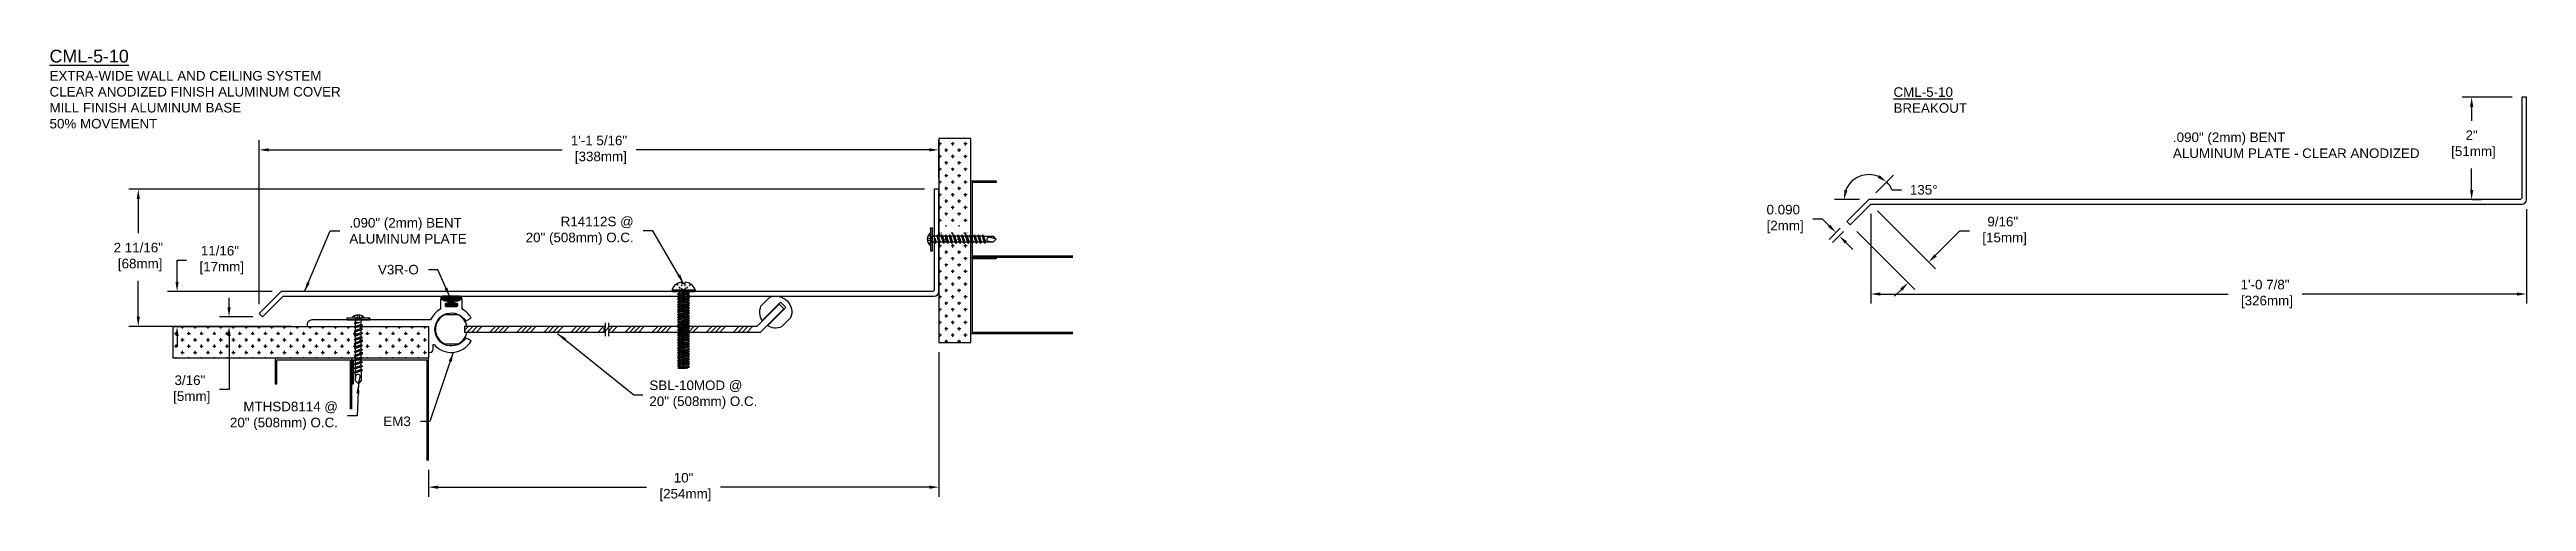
# Model space of a CAD drawing. Header units: inches. Extents: x 8 to 56.6, y 49.4 to 58.3.
import ezdxf

# ---------------------------------------------------------------- set-up
doc = ezdxf.new("R2010")
doc.units = ezdxf.units.IN
doc.header["$MEASUREMENT"] = 0
doc.linetypes.add('HIDDEN2', pattern=[0.1875, 0.125, -0.0625])
for name, color, linetype in [('Anchors', 4, 'Continuous'), ('Conditions', 1, 'Continuous'), ('Dimensions', 3, 'Continuous'), ('Fillers', 2, 'Continuous'), ('Metals', 7, 'Continuous'), ('TEXT', 2, 'Continuous')]:
    doc.layers.add(name, color=color, linetype=linetype)
doc.styles.add('ARIAL', font='arial.ttf')
doc.dimstyles.new('Arial', dxfattribs={"dimtxt": 0.1875, "dimasz": 0.1875, "dimexe": 0.1875, "dimexo": 0.1875, "dimgap": 0.1875, "dimtad": 0, "dimtih": 1, "dimtoh": 1, "dimdec": 4, "dimzin": 3, "dimdsep": 46, "dimlunit": 4, "dimtxsty": 'ARIAL', "dimcen": 0.1875, "dimadec": 0, "dimazin": 0, "dimtfac": 1, "dimtdec": 4, "dimtofl": 0, "dimtmove": 0, "dimatfit": 3, "dimfxl": 0, "dimfrac": 2, "dimtolj": 1, "dimtzin": 0, "dimarcsym": 0})

# ---------------------------------------------------------------- blocks, each defined once
blk = doc.blocks.new('V3RforCM')
h = blk.add_hatch(color=256)
h.paths.add_polyline_path([(0.141, -0.163), (0.205, -0.163, 0.8111), (0.189, -0.1), (-0.156, -0.1, 0.8111), (-0.172, -0.163), (-0.109, -0.163), (-0.109, -0.194), (-0.03, -0.194), (-0.03, -0.241), (-0.036, -0.267), (-0.091, -0.267), (-0.091, -0.302), (0.124, -0.302), (0.124, -0.267), (0.069, -0.267), (0.063, -0.241), (0.063, -0.194), (0.141, -0.194)])
edge = h.paths.add_edge_path(flags=16)
edge.add_spline(control_points=[(-0.139, -0.141), (-0.14, -0.141), (-0.185, -0.12), (-0.087, -0.129), (0.017, -0.14)], knot_values=[0.028497, 0.028497, 0.028497, 0.028497, 0.032831, 0.201023, 0.201023, 0.201023, 0.201023], degree=3, periodic=0)
edge.add_spline(control_points=[(0.017, -0.14), (0.12, -0.129), (0.218, -0.12), (0.173, -0.141), (0.172, -0.141)], knot_values=[0.028497, 0.028497, 0.028497, 0.028497, 0.196688, 0.201023, 0.201023, 0.201023, 0.201023], degree=3, periodic=0)
edge.add_line((0.172, -0.141), (-0.139, -0.141))
blk.add_lwpolyline([(0.141, -0.194), (0.141, -0.163), (0.205, -0.163, 0.8111), (0.189, -0.1), (-0.156, -0.1, 0.8111), (-0.172, -0.163), (-0.109, -0.163), (-0.109, -0.194), (-0.03, -0.194), (-0.03, -0.241), (-0.036, -0.267), (-0.091, -0.267), (-0.091, -0.302), (0.124, -0.302), (0.124, -0.267), (0.069, -0.267), (0.063, -0.241), (0.063, -0.194)], format="xyb", close=True)
blk.add_lwpolyline([(0.172, -0.141), (-0.139, -0.141)])
for points in [[(-0.139, -0.141), (-0.14, -0.141), (-0.185, -0.12), (-0.087, -0.129), (0.017, -0.14)], [(0.172, -0.141), (0.173, -0.141), (0.218, -0.12), (0.12, -0.129), (0.017, -0.14)]]:
    blk.add_open_spline(points, degree=3, knots=[0.028497, 0.028497, 0.028497, 0.028497, 0.0328313, 0.2010226, 0.2010226, 0.2010226, 0.2010226])
blk = doc.blocks.new('em3')
blk.add_lwpolyline([(-22.235, -3.441), (-22.235, -3.399, 0.414214), (-22.245, -3.389), (-22.28, -3.389, -0.414214), (-22.29, -3.379), (-22.29, -3.352, -0.414214), (-22.28, -3.342), (-22.207, -3.342, 0.414214), (-22.197, -3.332), (-22.197, -3.321, -0.414214), (-22.187, -3.311), (-22.151, -3.311, -0.414214), (-22.141, -3.321), (-22.141, -3.498, 0.273807), (-22.136, -3.507, -0.158832), (-21.945, -3.71, 0.29076), (-21.936, -3.716), (-19.621, -3.716, -0.414214), (-19.527, -3.81), (-19.527, -3.831, -0.414214), (-19.537, -3.841), (-21.892, -3.841, 0.414214), (-21.902, -3.851), (-21.902, -4.341, -0.414214), (-21.912, -4.351), (-21.933, -4.351, -0.414214), (-21.996, -4.289), (-21.996, -4.204, 0.692603), (-22.013, -4.198, -0.506912), (-22.737, -4.135, -0.420887), (-22.733, -4.121), (-22.642, -4.069, -0.405496), (-22.629, -4.072, 3.520953), (-22.629, -3.731, -0.405496), (-22.642, -3.734), (-22.733, -3.681, -0.420887), (-22.737, -3.668, -0.131423), (-22.569, -3.507, 0.273807), (-22.563, -3.498), (-22.563, -3.321, -0.414214), (-22.553, -3.311), (-22.517, -3.311, -0.414214), (-22.507, -3.321), (-22.507, -3.332, 0.414214), (-22.497, -3.342), (-22.425, -3.342, -0.414214), (-22.415, -3.352), (-22.415, -3.379, -0.414214), (-22.425, -3.389), (-22.46, -3.389, 0.414214), (-22.47, -3.399), (-22.47, -3.441, 0.414214), (-22.46, -3.451), (-22.245, -3.451, 0.414214)], format="xyb", close=True)
blk = doc.blocks.new('R14112S')
for p, q in [((-0.226, 0.031), (0.226, 0.031)), ((-0.226, 0.031), (-0.22, 0)), ((-0.22, 0), (0.22, 0)), ((-0.109, 0.116), (-0.133, 0.141)), ((-0.057, 0.062), (-0.086, 0.092)), ((-0.085, 0), (-0.085, -0.03)), ((-0.034, 0.038), (-0.042, 0.046)), ((-0.034, 0.161), (-0.034, 0.182)), ((-0.034, 0.161), (0.034, 0.161)), ((-0.034, 0.103), (-0.034, 0.131)), ((-0.034, 0.038), (-0.034, 0.065)), ((-0.034, 0.038), (-0.01, 0.038)), ((0.01, 0.038), (0.034, 0.038)), ((0.034, 0.161), (0.034, 0.182)), ((0.034, 0.106), (0.034, 0.142)), ((0.034, 0.038), (0.034, 0.073)), ((0.034, 0.038), (0.042, 0.046)), ((0.057, 0.062), (0.086, 0.092)), ((0.085, 0), (0.085, -0.005)), ((0.109, 0.116), (0.133, 0.141)), ((0.226, 0.031), (0.22, 0)), ((-0.119, -0.05), (0.119, -0.025)), ((-0.119, -0.05), (-0.085, -0.03)), ((-0.119, -0.05), (-0.085, -0.07)), ((-0.119, -0.1), (0.119, -0.075)), ((-0.119, -0.1), (-0.085, -0.08)), ((-0.119, -0.1), (-0.085, -0.12)), ((-0.119, -0.15), (0.119, -0.125)), ((-0.119, -0.15), (-0.085, -0.13)), ((-0.119, -0.15), (-0.085, -0.17)), ((-0.119, -0.2), (0.119, -0.175)), ((-0.119, -0.2), (-0.085, -0.18)), ((-0.119, -0.2), (-0.085, -0.22)), ((-0.119, -0.25), (0.119, -0.225)), ((-0.119, -0.25), (-0.085, -0.23)), ((-0.119, -0.25), (-0.085, -0.27)), ((-0.119, -0.3), (0.119, -0.275)), ((-0.119, -0.3), (-0.085, -0.28)), ((-0.119, -0.3), (-0.085, -0.32)), ((-0.119, -0.35), (0.119, -0.325)), ((-0.119, -0.35), (-0.085, -0.33)), ((-0.119, -0.35), (-0.085, -0.37)), ((-0.119, -0.4), (0.119, -0.375)), ((-0.119, -0.4), (-0.085, -0.38)), ((-0.119, -0.4), (-0.085, -0.42)), ((-0.119, -0.45), (0.119, -0.425)), ((-0.119, -0.45), (-0.085, -0.43)), ((-0.119, -0.45), (-0.085, -0.47)), ((-0.119, -0.5), (0.119, -0.475)), ((-0.119, -0.5), (-0.085, -0.48)), ((-0.085, -0.03), (0.085, -0.005)), ((-0.085, -0.07), (0.085, -0.045)), ((-0.085, -0.08), (0.085, -0.055)), ((-0.085, -0.07), (-0.085, -0.08)), ((-0.085, -0.12), (0.085, -0.095)), ((-0.085, -0.13), (0.085, -0.105)), ((-0.085, -0.12), (-0.085, -0.13)), ((-0.085, -0.17), (0.085, -0.145)), ((-0.085, -0.18), (0.085, -0.155)), ((-0.085, -0.17), (-0.085, -0.18)), ((-0.085, -0.22), (0.085, -0.195)), ((-0.085, -0.23), (0.085, -0.205)), ((-0.085, -0.22), (-0.085, -0.23)), ((-0.085, -0.27), (0.085, -0.245)), ((-0.085, -0.28), (0.085, -0.255)), ((-0.085, -0.27), (-0.085, -0.28)), ((-0.085, -0.32), (0.085, -0.295)), ((-0.085, -0.33), (0.085, -0.305)), ((-0.085, -0.32), (-0.085, -0.33)), ((-0.085, -0.37), (0.085, -0.345)), ((-0.085, -0.38), (0.085, -0.355)), ((-0.085, -0.37), (-0.085, -0.38)), ((-0.085, -0.42), (0.085, -0.395)), ((-0.085, -0.43), (0.085, -0.405)), ((-0.085, -0.42), (-0.085, -0.43)), ((-0.085, -0.47), (0.085, -0.445)), ((-0.085, -0.48), (0.085, -0.455)), ((-0.085, -0.47), (-0.085, -0.48)), ((0.119, -0.025), (0.085, -0.005)), ((0.119, -0.025), (0.085, -0.045)), ((0.085, -0.045), (0.085, -0.055)), ((0.119, -0.075), (0.085, -0.055)), ((0.119, -0.075), (0.085, -0.095)), ((0.085, -0.095), (0.085, -0.105)), ((0.119, -0.125), (0.085, -0.105)), ((0.119, -0.125), (0.085, -0.145)), ((0.085, -0.145), (0.085, -0.155)), ((0.119, -0.175), (0.085, -0.155)), ((0.119, -0.175), (0.085, -0.195)), ((0.085, -0.195), (0.085, -0.205)), ((0.119, -0.225), (0.085, -0.205)), ((0.119, -0.225), (0.085, -0.245)), ((0.085, -0.245), (0.085, -0.255)), ((0.119, -0.275), (0.085, -0.255)), ((0.119, -0.275), (0.085, -0.295)), ((0.085, -0.295), (0.085, -0.305)), ((0.119, -0.325), (0.085, -0.305)), ((0.119, -0.325), (0.085, -0.345)), ((0.085, -0.345), (0.085, -0.355)), ((0.119, -0.375), (0.085, -0.355)), ((0.119, -0.375), (0.085, -0.395)), ((0.085, -0.395), (0.085, -0.405)), ((0.119, -0.425), (0.085, -0.405)), ((0.119, -0.425), (0.085, -0.445)), ((0.085, -0.445), (0.085, -0.455)), ((0.119, -0.475), (0.085, -0.455)), ((0.119, -0.475), (0.085, -0.495)), ((-0.119, -0.5), (-0.085, -0.52)), ((-0.119, -0.55), (0.119, -0.525)), ((-0.119, -0.55), (-0.085, -0.53)), ((-0.119, -0.55), (-0.085, -0.57)), ((-0.119, -0.6), (0.119, -0.575)), ((-0.119, -0.6), (-0.085, -0.58)), ((-0.119, -0.6), (-0.085, -0.62)), ((-0.119, -0.65), (0.119, -0.625)), ((-0.119, -0.65), (-0.085, -0.63)), ((-0.119, -0.65), (-0.085, -0.67)), ((-0.119, -0.7), (0.119, -0.675)), ((-0.119, -0.7), (-0.085, -0.68)), ((-0.119, -0.7), (-0.085, -0.72)), ((-0.119, -0.75), (0.119, -0.725)), ((-0.119, -0.75), (-0.085, -0.73)), ((-0.119, -0.75), (-0.085, -0.77)), ((-0.119, -0.8), (0.119, -0.775)), ((-0.119, -0.8), (-0.085, -0.78)), ((-0.119, -0.8), (-0.085, -0.82)), ((-0.119, -0.85), (0.119, -0.825)), ((-0.119, -0.85), (-0.085, -0.83)), ((-0.119, -0.85), (-0.085, -0.87)), ((-0.119, -0.9), (0.119, -0.875)), ((-0.119, -0.9), (-0.085, -0.88)), ((-0.119, -0.9), (-0.085, -0.92)), ((-0.119, -0.95), (0.119, -0.925)), ((-0.119, -0.95), (-0.085, -0.93)), ((-0.119, -0.95), (-0.085, -0.97)), ((-0.085, -0.52), (0.085, -0.495)), ((-0.085, -0.53), (0.085, -0.505)), ((-0.085, -0.52), (-0.085, -0.53)), ((-0.085, -0.57), (0.085, -0.545)), ((-0.085, -0.58), (0.085, -0.555)), ((-0.085, -0.57), (-0.085, -0.58)), ((-0.085, -0.62), (0.085, -0.595)), ((-0.085, -0.63), (0.085, -0.605)), ((-0.085, -0.62), (-0.085, -0.63)), ((-0.085, -0.67), (0.085, -0.645)), ((-0.085, -0.68), (0.085, -0.655)), ((-0.085, -0.67), (-0.085, -0.68)), ((-0.085, -0.72), (0.085, -0.695)), ((-0.085, -0.73), (0.085, -0.705)), ((-0.085, -0.72), (-0.085, -0.73)), ((-0.085, -0.77), (0.085, -0.745)), ((-0.085, -0.78), (0.085, -0.755)), ((-0.085, -0.77), (-0.085, -0.78)), ((-0.085, -0.82), (0.085, -0.795)), ((-0.085, -0.83), (0.085, -0.805)), ((-0.085, -0.82), (-0.085, -0.83)), ((-0.085, -0.87), (0.085, -0.845)), ((-0.085, -0.88), (0.085, -0.855)), ((-0.085, -0.87), (-0.085, -0.88)), ((-0.085, -0.92), (0.085, -0.895)), ((-0.085, -0.93), (0.085, -0.905)), ((-0.085, -0.92), (-0.085, -0.93)), ((-0.085, -0.97), (0.085, -0.945)), ((-0.085, -0.98), (0.085, -0.955)), ((-0.085, -0.97), (-0.085, -0.98)), ((0.085, -0.495), (0.085, -0.505)), ((0.119, -0.525), (0.085, -0.505)), ((0.119, -0.525), (0.085, -0.545)), ((0.085, -0.545), (0.085, -0.555)), ((0.119, -0.575), (0.085, -0.555)), ((0.119, -0.575), (0.085, -0.595)), ((0.085, -0.595), (0.085, -0.605)), ((0.119, -0.625), (0.085, -0.605)), ((0.119, -0.625), (0.085, -0.645)), ((0.085, -0.645), (0.085, -0.655)), ((0.119, -0.675), (0.085, -0.655)), ((0.119, -0.675), (0.085, -0.695)), ((0.085, -0.695), (0.085, -0.705)), ((0.119, -0.725), (0.085, -0.705)), ((0.119, -0.725), (0.085, -0.745)), ((0.085, -0.745), (0.085, -0.755)), ((0.119, -0.775), (0.085, -0.755)), ((0.119, -0.775), (0.085, -0.795)), ((0.085, -0.795), (0.085, -0.805)), ((0.119, -0.825), (0.085, -0.805)), ((0.119, -0.825), (0.085, -0.845)), ((0.085, -0.845), (0.085, -0.855)), ((0.119, -0.875), (0.085, -0.855)), ((0.119, -0.875), (0.085, -0.895)), ((0.085, -0.895), (0.085, -0.905)), ((0.119, -0.925), (0.085, -0.905)), ((0.119, -0.925), (0.085, -0.945)), ((0.085, -0.945), (0.085, -0.955)), ((0.119, -0.975), (0.085, -0.955)), ((-0.119, -1), (0.119, -0.975)), ((-0.119, -1), (-0.085, -0.98)), ((-0.119, -1), (-0.085, -1.02)), ((-0.119, -1.05), (0.119, -1.025)), ((-0.119, -1.05), (-0.085, -1.03)), ((-0.119, -1.05), (-0.085, -1.07)), ((-0.119, -1.1), (0.119, -1.075)), ((-0.119, -1.1), (-0.085, -1.08)), ((-0.119, -1.1), (-0.085, -1.12)), ((-0.119, -1.15), (0.119, -1.125)), ((-0.119, -1.15), (-0.085, -1.13)), ((-0.119, -1.15), (-0.085, -1.17)), ((-0.119, -1.2), (0.119, -1.175)), ((-0.119, -1.2), (-0.085, -1.18)), ((-0.119, -1.2), (-0.085, -1.22)), ((-0.119, -1.25), (0.119, -1.225)), ((-0.119, -1.25), (-0.085, -1.23)), ((-0.119, -1.25), (-0.085, -1.27)), ((-0.119, -1.3), (0.119, -1.275)), ((-0.119, -1.3), (-0.085, -1.28)), ((-0.119, -1.3), (-0.085, -1.32)), ((-0.119, -1.35), (0.119, -1.325)), ((-0.119, -1.35), (-0.085, -1.33)), ((-0.119, -1.35), (-0.085, -1.37)), ((-0.119, -1.4), (0.119, -1.375)), ((-0.119, -1.4), (-0.085, -1.38)), ((-0.119, -1.4), (-0.085, -1.42)), ((-0.119, -1.45), (0.119, -1.425)), ((-0.119, -1.45), (-0.085, -1.43)), ((-0.119, -1.45), (-0.085, -1.47)), ((-0.085, -1.02), (0.085, -0.995)), ((-0.085, -1.03), (0.085, -1.005)), ((-0.085, -1.02), (-0.085, -1.03)), ((-0.085, -1.07), (0.085, -1.045)), ((-0.085, -1.08), (0.085, -1.055)), ((-0.085, -1.07), (-0.085, -1.08)), ((-0.085, -1.12), (0.085, -1.095)), ((-0.085, -1.13), (0.085, -1.105)), ((-0.085, -1.12), (-0.085, -1.13)), ((-0.085, -1.17), (0.085, -1.145)), ((-0.085, -1.18), (0.085, -1.155)), ((-0.085, -1.17), (-0.085, -1.18)), ((-0.085, -1.22), (0.085, -1.195)), ((-0.085, -1.23), (0.085, -1.205)), ((-0.085, -1.22), (-0.085, -1.23)), ((-0.085, -1.27), (0.085, -1.245)), ((-0.085, -1.28), (0.085, -1.255)), ((-0.085, -1.27), (-0.085, -1.28)), ((-0.085, -1.32), (0.085, -1.295)), ((-0.085, -1.33), (0.085, -1.305)), ((-0.085, -1.32), (-0.085, -1.33)), ((-0.085, -1.37), (0.085, -1.345)), ((-0.085, -1.38), (0.085, -1.355)), ((-0.085, -1.37), (-0.085, -1.38)), ((-0.085, -1.42), (0.085, -1.395)), ((-0.085, -1.43), (0.085, -1.405)), ((-0.085, -1.42), (-0.085, -1.43)), ((-0.085, -1.47), (0.085, -1.445)), ((-0.085, -1.48), (0.085, -1.455)), ((0.119, -0.975), (0.085, -0.995)), ((0.085, -0.995), (0.085, -1.005)), ((0.119, -1.025), (0.085, -1.005)), ((0.119, -1.025), (0.085, -1.045)), ((0.085, -1.045), (0.085, -1.055)), ((0.119, -1.075), (0.085, -1.055)), ((0.119, -1.075), (0.085, -1.095)), ((0.085, -1.095), (0.085, -1.105)), ((0.119, -1.125), (0.085, -1.105)), ((0.119, -1.125), (0.085, -1.145)), ((0.085, -1.145), (0.085, -1.155)), ((0.119, -1.175), (0.085, -1.155)), ((0.119, -1.175), (0.085, -1.195)), ((0.085, -1.195), (0.085, -1.205)), ((0.119, -1.225), (0.085, -1.205)), ((0.119, -1.225), (0.085, -1.245)), ((0.085, -1.245), (0.085, -1.255)), ((0.119, -1.275), (0.085, -1.255)), ((0.119, -1.275), (0.085, -1.295)), ((0.085, -1.295), (0.085, -1.305)), ((0.119, -1.325), (0.085, -1.305)), ((0.119, -1.325), (0.085, -1.345)), ((0.085, -1.345), (0.085, -1.355)), ((0.119, -1.375), (0.085, -1.355)), ((0.119, -1.375), (0.085, -1.395)), ((0.085, -1.395), (0.085, -1.405)), ((0.119, -1.425), (0.085, -1.405)), ((0.119, -1.425), (0.085, -1.445)), ((0.085, -1.445), (0.085, -1.455)), ((0.119, -1.475), (0.085, -1.455)), ((-0.11, -1.5), (0.119, -1.475)), ((-0.11, -1.5), (-0.085, -1.48)), ((-0.11, -1.5), (0.048, -1.5)), ((-0.085, -1.47), (-0.085, -1.48)), ((0.048, -1.5), (0.085, -1.495)), ((0.119, -1.475), (0.085, -1.495))]:
    blk.add_line(p, q)
for centre, radius, start, end in [((-0.08, 0), 0.149, 152.7282, 167.9922), ((-0.041, -0.02), 0.192, 128.7816, 152.7282), ((-0.016, -0.051), 0.232, 108.4084, 128.7816), ((0, -0.1), 0.284, 96.8718, 108.4084), ((0, -0.1), 0.284, 71.5916, 83.1282), ((0.016, -0.051), 0.232, 51.2184, 71.5916), ((0.041, -0.02), 0.192, 27.2718, 51.2184), ((0.08, 0), 0.149, 12.0078, 27.2718)]:
    blk.add_arc(centre, radius, start, end)
blk = doc.blocks.new('SBL-10MOD')
h = blk.add_hatch()
h.set_pattern_fill('ANSI34', color=256, scale=0.5, style=0)
h.paths.add_polyline_path([(6.141, 7.679), (6.141, 7.559), (8.89, 7.559), (8.89, 7.589), (8.919, 7.608), (8.861, 7.63), (8.89, 7.649), (8.89, 7.679)])
h.paths.add_polyline_path([(11.929, 7.559), (12.392, 8.022), (12.304, 8.111), (11.872, 7.679), (8.96, 7.679), (8.96, 7.649), (8.931, 7.63), (8.989, 7.608), (8.96, 7.589), (8.96, 7.559)])
for p, q in [((11.872, 7.679), (12.304, 8.111)), ((11.929, 7.559), (12.392, 8.022)), ((12.392, 8.022), (12.304, 8.111)), ((8.89, 7.649), (8.861, 7.63)), ((8.919, 7.608), (8.861, 7.63)), ((8.89, 7.749), (8.89, 7.649)), ((8.89, 7.589), (8.919, 7.608)), ((8.89, 7.589), (8.89, 7.489)), ((8.96, 7.649), (8.931, 7.63)), ((8.989, 7.608), (8.931, 7.63)), ((8.96, 7.749), (8.96, 7.649)), ((8.96, 7.679), (11.872, 7.679)), ((8.96, 7.589), (8.989, 7.608)), ((8.96, 7.589), (8.96, 7.489)), ((11.929, 7.559), (8.96, 7.559))]:
    blk.add_line(p, q)
for points in [[(12.327, 8.154), (11.968, 7.795, -0.233897), (11.944, 8.071), (12.121, 8.248, -0.654654), (12.526, 7.843), (12.349, 7.666, -0.233897), (12.073, 7.69), (12.432, 8.049)], [(6.182, 7.694, 0.233897), (6.004, 7.906), (5.754, 7.906, 0.654654), (5.754, 7.333), (6.004, 7.333, 0.233897), (6.182, 7.545), (6.141, 7.559), (6.141, 7.679)]]:
    blk.add_lwpolyline(points, format="xyb", close=True)
for points in [[(6.141, 7.679), (8.89, 7.679)], [(8.89, 7.559), (6.141, 7.559)]]:
    blk.add_lwpolyline(points)
blk = doc.blocks.new('*D10')
at = {"layer": 'Defpoints', "color": 0}
for p in [(25.449, 52.51), (15.449, 50.204), (25.449, 49.679)]:
    blk.add_point(p, dxfattribs=at)
at = {"layer": 'Dimensions', "color": 0, "lineweight": -2}
for p, q in [((25.449, 52.323), (25.449, 49.491)), ((15.449, 50.017), (15.449, 49.491)), ((15.636, 49.679), (19.724, 49.679)), ((25.261, 49.679), (21.174, 49.679))]:
    blk.add_line(p, q, dxfattribs=at)
at = {"layer": 'Dimensions', "color": 0}
for points in [[(15.636, 49.71), (15.636, 49.647), (15.449, 49.679)], [(25.261, 49.71), (25.261, 49.647), (25.449, 49.679)]]:
    blk.add_solid(points, dxfattribs=at)
at = {"layer": 'Dimensions', "color": 0, "insert": (20.449, 49.679), "char_height": 0.1875, "attachment_point": 5, "style": 'ARIAL'}
blk.add_mtext('\\A1;10"\\P [254mm]', dxfattribs=at)
blk = doc.blocks.new('*D11')
at = {"layer": 'Defpoints', "color": 0}
for p in [(25.449, 56.287), (25.449, 55.546), (12.136, 53.079)]:
    blk.add_point(p, dxfattribs=at)
at = {"layer": 'Dimensions', "color": 0, "lineweight": -2}
for p, q in [((12.136, 53.267), (12.136, 56.475)), ((25.449, 55.733), (25.449, 56.475)), ((12.323, 56.287), (18.068, 56.287)), ((25.261, 56.287), (19.517, 56.287))]:
    blk.add_line(p, q, dxfattribs=at)
at = {"layer": 'Dimensions', "color": 0}
for points in [[(12.323, 56.319), (12.323, 56.256), (12.136, 56.287)], [(25.261, 56.319), (25.261, 56.256), (25.449, 56.287)]]:
    blk.add_solid(points, dxfattribs=at)
at = {"layer": 'Dimensions', "color": 0, "insert": (18.792, 56.287), "char_height": 0.1875, "attachment_point": 5, "style": 'ARIAL'}
blk.add_mtext('\\A1;1\'-1 5/16"\\P [338mm]', dxfattribs=at)
blk = doc.blocks.new('*D12')
at = {"layer": 'Defpoints', "color": 0}
for p in [(12.2, 53.016), (11.543, 52.829), (12.949, 52.829)]:
    blk.add_point(p, dxfattribs=at)
at = {"layer": 'Dimensions', "color": 0, "lineweight": -2}
for p, q in [((11.543, 53.203), (11.543, 53.391)), ((12.012, 53.016), (11.356, 53.016)), ((12.761, 52.829), (11.356, 52.829)), ((11.543, 52.642), (11.543, 51.59)), ((11.543, 51.59), (11.356, 51.59))]:
    blk.add_line(p, q, dxfattribs=at)
at = {"layer": 'Dimensions', "color": 0}
for points in [[(11.512, 53.203), (11.575, 53.203), (11.543, 53.016)], [(11.512, 52.642), (11.575, 52.642), (11.543, 52.829)]]:
    blk.add_solid(points, dxfattribs=at)
at = {"layer": 'Dimensions', "color": 0, "insert": (10.777, 51.59), "char_height": 0.1875, "attachment_point": 5, "style": 'ARIAL'}
blk.add_mtext('\\A1;3/16"\\P [5mm]', dxfattribs=at)
blk = doc.blocks.new('*D13')
at = {"layer": 'Defpoints', "color": 0}
for p in [(10.526, 53.511), (12.578, 53.511), (12.949, 52.829)]:
    blk.add_point(p, dxfattribs=at)
at = {"layer": 'Dimensions', "color": 0, "lineweight": -2}
for p, q in [((10.526, 53.698), (10.526, 54.127)), ((10.526, 54.127), (10.713, 54.127)), ((12.39, 53.511), (10.338, 53.511)), ((12.761, 52.829), (10.338, 52.829)), ((10.526, 52.642), (10.526, 52.454))]:
    blk.add_line(p, q, dxfattribs=at)
at = {"layer": 'Dimensions', "color": 0}
for points in [[(10.495, 53.698), (10.557, 53.698), (10.526, 53.511)], [(10.495, 52.642), (10.557, 52.642), (10.526, 52.829)]]:
    blk.add_solid(points, dxfattribs=at)
at = {"layer": 'Dimensions', "color": 0, "insert": (11.365, 54.127), "char_height": 0.1875, "attachment_point": 5, "style": 'ARIAL'}
blk.add_mtext('\\A1;11/16"\\P [17mm]', dxfattribs=at)
blk = doc.blocks.new('*D14')
at = {"layer": 'Defpoints', "color": 0}
for p in [(25.359, 55.515), (9.766, 52.829), (12.949, 52.829)]:
    blk.add_point(p, dxfattribs=at)
at = {"layer": 'Dimensions', "color": 0, "lineweight": -2}
for p, q in [((25.171, 55.515), (9.579, 55.515)), ((9.766, 55.327), (9.766, 54.653)), ((9.766, 53.017), (9.766, 53.722)), ((12.761, 52.829), (9.579, 52.829))]:
    blk.add_line(p, q, dxfattribs=at)
at = {"layer": 'Dimensions', "color": 0}
for points in [[(9.735, 55.327), (9.797, 55.327), (9.766, 55.515)], [(9.735, 53.017), (9.797, 53.017), (9.766, 52.829)]]:
    blk.add_solid(points, dxfattribs=at)
at = {"layer": 'Dimensions', "color": 0, "insert": (9.766, 54.188), "char_height": 0.1875, "attachment_point": 5, "style": 'ARIAL'}
blk.add_mtext('\\A1;2 11/16"\\P [68mm]', dxfattribs=at)
blk = doc.blocks.new('MTHSD8114')
for p, q in [((0.224, 0.038), (-0.224, 0.038)), ((-0.224, 0.038), (-0.224, 0)), ((-0.224, 0), (0.224, 0)), ((-0.056, 0), (0.056, 0)), ((0.06, -0.087), (0.06, 0)), ((0.224, 0.038), (0.224, 0)), ((-0.081, -0.061), (-0.024, -0.047)), ((-0.081, -0.061), (-0.056, -0.047)), ((-0.081, -0.061), (-0.056, -0.074)), ((-0.081, -0.141), (0.085, -0.101)), ((-0.081, -0.141), (-0.056, -0.127)), ((-0.081, -0.141), (-0.056, -0.155)), ((-0.081, -0.221), (0.085, -0.181)), ((-0.081, -0.221), (-0.056, -0.208)), ((-0.081, -0.221), (-0.056, -0.235)), ((-0.081, -0.302), (0.085, -0.262)), ((-0.081, -0.302), (-0.056, -0.288)), ((-0.081, -0.302), (-0.056, -0.316)), ((-0.081, -0.382), (0.085, -0.342)), ((-0.081, -0.382), (-0.056, -0.368)), ((-0.081, -0.382), (-0.056, -0.396)), ((-0.081, -0.463), (0.085, -0.422)), ((-0.081, -0.463), (-0.056, -0.449)), ((-0.081, -0.463), (-0.056, -0.477)), ((-0.056, -0.047), (-0.056, 0)), ((-0.056, 0), (-0.056, -0.047)), ((0.024, -0.047), (-0.056, -0.074)), ((-0.056, -0.047), (0.024, -0.047)), ((-0.056, -0.127), (-0.056, -0.074)), ((0.06, -0.087), (-0.056, -0.127)), ((0.06, -0.115), (-0.056, -0.155)), ((-0.056, -0.208), (-0.056, -0.155)), ((0.06, -0.167), (-0.056, -0.208)), ((0.06, -0.195), (-0.056, -0.235)), ((-0.056, -0.288), (-0.056, -0.235)), ((0.06, -0.248), (-0.056, -0.288)), ((0.06, -0.276), (-0.056, -0.316)), ((-0.056, -0.368), (-0.056, -0.316)), ((0.06, -0.328), (-0.056, -0.368)), ((0.06, -0.356), (-0.056, -0.396)), ((-0.056, -0.449), (-0.056, -0.396)), ((0.06, -0.409), (-0.056, -0.449)), ((0.06, -0.436), (-0.056, -0.477)), ((-0.056, -0.529), (-0.056, -0.477)), ((0.085, -0.101), (0.06, -0.087)), ((0.085, -0.101), (0.06, -0.115)), ((0.06, -0.167), (0.06, -0.115)), ((0.085, -0.181), (0.06, -0.167)), ((0.085, -0.181), (0.06, -0.195)), ((0.06, -0.248), (0.06, -0.195)), ((0.085, -0.262), (0.06, -0.248)), ((0.085, -0.262), (0.06, -0.276)), ((0.06, -0.328), (0.06, -0.276)), ((0.085, -0.342), (0.06, -0.328)), ((0.085, -0.342), (0.06, -0.356)), ((0.06, -0.409), (0.06, -0.356)), ((0.085, -0.422), (0.06, -0.409)), ((0.085, -0.422), (0.06, -0.436)), ((0.06, -0.489), (0.06, -0.436)), ((-0.081, -0.543), (0.085, -0.503)), ((-0.081, -0.543), (-0.056, -0.529)), ((-0.081, -0.543), (-0.056, -0.557)), ((-0.081, -0.624), (0.085, -0.583)), ((-0.081, -0.624), (-0.056, -0.61)), ((-0.081, -0.624), (-0.056, -0.637)), ((-0.081, -0.704), (0.085, -0.664)), ((-0.081, -0.704), (-0.056, -0.69)), ((-0.081, -0.704), (-0.056, -0.718)), ((-0.081, -0.784), (0.085, -0.744)), ((-0.081, -0.784), (-0.056, -0.771)), ((-0.081, -0.784), (-0.056, -0.798)), ((-0.081, -0.865), (0.085, -0.825)), ((-0.081, -0.865), (-0.056, -0.851)), ((-0.081, -0.865), (-0.056, -0.879)), ((-0.081, -0.945), (0.085, -0.905)), ((-0.081, -0.945), (-0.056, -0.931)), ((-0.081, -0.945), (-0.056, -0.959)), ((0.06, -0.489), (-0.056, -0.529)), ((0.06, -0.517), (-0.056, -0.557)), ((-0.056, -0.61), (-0.056, -0.557)), ((0.06, -0.569), (-0.056, -0.61)), ((0.06, -0.597), (-0.056, -0.637)), ((-0.056, -0.69), (-0.056, -0.637)), ((0.06, -0.65), (-0.056, -0.69)), ((0.06, -0.678), (-0.056, -0.718)), ((-0.056, -0.771), (-0.056, -0.718)), ((0.06, -0.73), (-0.056, -0.771)), ((0.06, -0.758), (-0.056, -0.798)), ((-0.056, -0.851), (-0.056, -0.798)), ((0.06, -0.811), (-0.056, -0.851)), ((0.06, -0.839), (-0.056, -0.879)), ((-0.056, -0.931), (-0.056, -0.879)), ((0.06, -0.891), (-0.056, -0.931)), ((0.06, -0.919), (-0.056, -0.959)), ((-0.056, -1.012), (-0.056, -0.959)), ((0.085, -0.503), (0.06, -0.489)), ((0.085, -0.503), (0.06, -0.517)), ((0.06, -0.569), (0.06, -0.517)), ((0.085, -0.583), (0.06, -0.569)), ((0.085, -0.583), (0.06, -0.597)), ((0.06, -0.65), (0.06, -0.597)), ((0.085, -0.664), (0.06, -0.65)), ((0.085, -0.664), (0.06, -0.678)), ((0.06, -0.73), (0.06, -0.678)), ((0.085, -0.744), (0.06, -0.73)), ((0.085, -0.744), (0.06, -0.758)), ((0.06, -0.811), (0.06, -0.758)), ((0.085, -0.825), (0.06, -0.811)), ((0.085, -0.825), (0.06, -0.839)), ((0.06, -0.891), (0.06, -0.839)), ((0.085, -0.905), (0.06, -0.891)), ((0.085, -0.905), (0.06, -0.919)), ((0.06, -0.972), (0.06, -0.919)), ((-0.081, -1.026), (0.085, -0.985)), ((-0.081, -1.026), (-0.056, -1.012)), ((-0.081, -1.026), (-0.056, -1.04)), ((0.06, -0.972), (-0.056, -1.012)), ((0.06, -0.999), (-0.056, -1.04)), ((-0.056, -1.192), (-0.056, -1.04)), ((-0.056, -1.192), (-0.046, -1.097)), ((0.002, -1.25), (-0.056, -1.192)), ((0.002, -1.25), (0.039, -1.111)), ((0.002, -1.25), (0.06, -1.192)), ((0.085, -0.985), (0.06, -0.972)), ((0.085, -0.985), (0.06, -0.999)), ((0.06, -0.999), (0.06, -1.192))]:
    blk.add_line(p, q)
at = {"linetype": 'HIDDEN2'}
for p, q in [((-0.081, 0.079), (-0.038, 0.006)), ((0.038, 0.006), (-0.038, 0.006)), ((-0.019, 0.099), (-0.016, 0.006)), ((0.019, 0.099), (0.016, 0.006)), ((0.081, 0.079), (0.038, 0.006))]:
    blk.add_line(p, q, dxfattribs=at)
for centre, radius, start, end in [((0, -0.066), 0.166, 38.5375, 141.4625), ((-0.005, -1.11), 0.0433, 358.315, 162.8045), ((0.089, -1.279), 0.0922, 108.6241, 161.3759)]:
    blk.add_arc(centre, radius, start, end)
blk.add_point((0.204, 0.038))
blk = doc.blocks.new('*D16')
at = {"layer": 'Defpoints', "color": 0}
for p in [(43.71, 55.224), (43.305, 54.818), (44.44, 53.684)]:
    blk.add_point(p, dxfattribs=at)
at = {"layer": 'Dimensions', "color": 0, "lineweight": -2}
for p, q in [((43.843, 55.091), (44.978, 53.956)), ((43.437, 54.686), (44.572, 53.551)), ((44.978, 54.221), (45.455, 54.698)), ((45.455, 54.698), (45.642, 54.698)), ((44.307, 53.551), (44.175, 53.418))]:
    blk.add_line(p, q, dxfattribs=at)
at = {"layer": 'Dimensions', "color": 0}
for points in [[(44.956, 54.244), (45, 54.199), (44.845, 54.089)], [(44.285, 53.573), (44.329, 53.529), (44.44, 53.684)]]:
    blk.add_solid(points, dxfattribs=at)
at = {"layer": 'Dimensions', "color": 0, "insert": (46.294, 54.698), "char_height": 0.1875, "attachment_point": 5, "style": 'ARIAL'}
blk.add_mtext('\\A1;9/16"\\P [15mm]', dxfattribs=at)
blk = doc.blocks.new('*D17')
at = {"layer": 'Defpoints', "color": 0}
for p in [(43.71, 55.224), (56.554, 55.314), (56.554, 53.463)]:
    blk.add_point(p, dxfattribs=at)
at = {"layer": 'Dimensions', "color": 0, "lineweight": -2}
for p, q in [((43.71, 55.036), (43.71, 53.275)), ((56.554, 55.126), (56.554, 53.275)), ((43.898, 53.463), (50.709, 53.463)), ((56.367, 53.463), (52.158, 53.463))]:
    blk.add_line(p, q, dxfattribs=at)
at = {"layer": 'Dimensions', "color": 0}
for points in [[(43.898, 53.494), (43.898, 53.431), (43.71, 53.463)], [(56.367, 53.494), (56.367, 53.431), (56.554, 53.463)]]:
    blk.add_solid(points, dxfattribs=at)
at = {"layer": 'Dimensions', "color": 0, "insert": (51.433, 53.463), "char_height": 0.1875, "attachment_point": 5, "style": 'ARIAL'}
blk.add_mtext('\\A1;1\'-0 7/8"\\P [326mm]', dxfattribs=at)
blk = doc.blocks.new('*D18')
at = {"layer": 'Defpoints', "color": 0}
for p in [(56.464, 57.318), (55.31, 55.314), (55.48, 55.314)]:
    blk.add_point(p, dxfattribs=at)
at = {"layer": 'Dimensions', "color": 0, "lineweight": -2}
for p, q in [((56.277, 57.318), (55.293, 57.318)), ((55.48, 57.13), (55.48, 56.854)), ((55.48, 55.501), (55.48, 55.925)), ((55.497, 55.314), (55.668, 55.314))]:
    blk.add_line(p, q, dxfattribs=at)
at = {"layer": 'Dimensions', "color": 0}
for points in [[(55.449, 57.13), (55.512, 57.13), (55.48, 57.318)], [(55.449, 55.501), (55.512, 55.501), (55.48, 55.314)]]:
    blk.add_solid(points, dxfattribs=at)
at = {"layer": 'Dimensions', "color": 0, "insert": (55.48, 56.39), "char_height": 0.1875, "attachment_point": 5, "style": 'ARIAL'}
blk.add_mtext('\\A1;2"\\P [51mm]', dxfattribs=at)
blk = doc.blocks.new('*D19')
at = {"layer": 'Defpoints', "color": 0}
for p in [(43.327, 55.659), (43.241, 54.882), (43.673, 55.314), (43.673, 55.314), (48.292, 55.314)]:
    blk.add_point(p, dxfattribs=at)
at = {"layer": 'Dimensions', "color": 0, "lineweight": -2}
for p, q in [((43.806, 55.446), (44.151, 55.792)), ((44.123, 55.504), (44.311, 55.504)), ((43.485, 55.314), (42.997, 55.314))]:
    blk.add_line(p, q, dxfattribs=at)
for start, end in [(67.1135, 157.8865), (22.8865, 45)]:
    blk.add_arc((43.673, 55.314), 0.489, start, end, dxfattribs=at)
at = {"layer": 'Dimensions', "color": 0}
for points in [[(43.251, 55.492), (43.189, 55.504), (43.184, 55.314)], [(43.88, 55.79), (43.846, 55.738), (44.019, 55.659)]]:
    blk.add_solid(points, dxfattribs=at)
at = {"layer": 'Dimensions', "color": 0, "insert": (44.746, 55.504), "char_height": 0.1875, "attachment_point": 5, "style": 'ARIAL'}
blk.add_mtext('\\A1;135°', dxfattribs=at)
blk = doc.blocks.new('*D20')
at = {"layer": 'Defpoints', "color": 0}
for p in [(43.241, 54.882), (43.026, 54.667), (43.305, 54.818)]:
    blk.add_point(p, dxfattribs=at)
at = {"layer": 'Dimensions', "color": 0, "lineweight": -2}
for p, q in [((42.761, 54.932), (42.573, 54.932)), ((42.894, 54.8), (42.761, 54.932)), ((43.109, 54.75), (42.894, 54.534)), ((43.172, 54.686), (42.957, 54.471)), ((43.222, 54.471), (43.355, 54.338))]:
    blk.add_line(p, q, dxfattribs=at)
at = {"layer": 'Dimensions', "color": 0}
for points in [[(42.916, 54.822), (42.871, 54.777), (43.026, 54.667)], [(43.244, 54.493), (43.2, 54.449), (43.09, 54.603)]]:
    blk.add_solid(points, dxfattribs=at)
at = {"layer": 'Dimensions', "color": 0, "insert": (41.994, 54.932), "char_height": 0.1875, "attachment_point": 5, "style": 'ARIAL'}
blk.add_mtext('\\A1;0.090\\P [2mm]', dxfattribs=at)

msp = doc.modelspace()

# ---------------------------------------------------------------- hatches: boundary and pattern name
at = {"layer": 'Conditions'}
h = msp.add_hatch(dxfattribs=at)
h.set_pattern_fill('CROSS', color=256, scale=0.5, angle=90, style=0)
h.set_pattern_definition([(90, (15.72162, 49.37522), (-0.125, 0.125), [0.0625, -0.1875]), (180, (15.75287, 49.40647), (-0.125, -0.125), [0.0625, -0.1875])])
h.paths.add_polyline_path([(26.0739, 55.68171), (26.0739, 56.51045), (25.4489, 56.51045), (25.4489, 54.80024), (25.45737, 54.78495), (25.51499, 54.78495), (25.52785, 54.80817), (25.5407, 54.78495), (25.59833, 54.78495), (25.61118, 54.80817), (25.62403, 54.78495), (25.68166, 54.78495), (25.69451, 54.80817), (25.70737, 54.78495), (25.76499, 54.78495), (25.77785, 54.80817), (25.7907, 54.78495), (25.84833, 54.78495), (25.86118, 54.80817), (25.87403, 54.78495), (25.93166, 54.78495), (25.94451, 54.80817), (25.95737, 54.78495), (26.01499, 54.78495), (26.02785, 54.80817), (26.0407, 54.78495), (26.0739, 54.78495)])
h.paths.add_polyline_path([(26.0739, 54.6441), (26.06951, 54.63617), (26.05635, 54.65995), (25.99935, 54.65995), (25.98618, 54.63617), (25.97302, 54.65995), (25.91601, 54.65995), (25.90285, 54.63617), (25.88968, 54.65995), (25.83268, 54.65995), (25.81951, 54.63617), (25.80635, 54.65995), (25.74935, 54.65995), (25.73618, 54.63617), (25.72302, 54.65995), (25.66601, 54.65995), (25.65285, 54.63617), (25.63968, 54.65995), (25.58268, 54.65995), (25.56951, 54.63617), (25.55635, 54.65995), (25.49935, 54.65995), (25.48618, 54.63617), (25.47302, 54.65995), (25.4489, 54.65995), (25.4489, 53.38736), (25.4489, 52.51045), (26.0739, 52.51045)])
h = msp.add_hatch(dxfattribs=at)
h.set_pattern_fill('CROSS', color=256, scale=0.5, style=0)
h.set_pattern_definition([(0, (10.4755, 48.44219), (0.125, 0.125), [0.0625, -0.1875]), (90, (10.50676, 48.41094), (-0.125, 0.125), [0.0625, -0.1875])])
h.paths.add_polyline_path([(15.4489, 52.20432), (15.4489, 52.82932), (14.42341, 52.82932), (14.4174, 52.82721), (14.4174, 52.77021), (14.44119, 52.75705), (14.4174, 52.74388), (14.4174, 52.68688), (14.44119, 52.67371), (14.4174, 52.66055), (14.4174, 52.60354), (14.44119, 52.59038), (14.4174, 52.57721), (14.4174, 52.52021), (14.44119, 52.50705), (14.4174, 52.49388), (14.4174, 52.43688), (14.44119, 52.42371), (14.4174, 52.41055), (14.4174, 52.35354), (14.44119, 52.34038), (14.4174, 52.32721), (14.4174, 52.27021), (14.44119, 52.25705), (14.4174, 52.24388), (14.4174, 52.20432)])
h.paths.add_polyline_path([(10.4489, 52.82932), (10.4489, 52.20432), (14.28916, 52.20432), (14.26919, 52.21538), (14.2924, 52.22823), (14.2924, 52.28586), (14.26919, 52.29871), (14.2924, 52.31157), (14.2924, 52.36919), (14.26919, 52.38205), (14.2924, 52.3949), (14.2924, 52.45253), (14.26919, 52.46538), (14.2924, 52.47823), (14.2924, 52.53586), (14.26919, 52.54871), (14.2924, 52.56157), (14.2924, 52.61919), (14.26919, 52.63205), (14.2924, 52.6449), (14.2924, 52.70253), (14.26919, 52.71538), (14.2924, 52.72823), (14.2924, 52.78586), (14.26919, 52.79871), (14.2924, 52.81157), (14.2924, 52.82932), (13.0739, 52.82932)])

# ---------------------------------------------------------------- linework, layer by layer
for points in [[(26.0739, 52.51045), (26.0739, 56.51045), (25.4489, 56.51045), (25.4489, 52.51045), (26.0739, 52.51045)], [(28.0739, 54.18171), (26.0739, 54.18171), (26.0739, 55.68171), (26.5739, 55.68171), (26.5739, 55.65046), (26.10515, 55.65046), (26.10515, 54.21296), (28.0739, 54.21296)], [(28.0739, 52.68171), (26.0739, 52.68171), (26.0739, 54.18171), (26.5739, 54.18171), (26.5739, 54.15046), (26.10515, 54.15046), (26.10515, 52.71296), (28.0739, 52.71296)], [(15.4489, 52.20432), (10.4489, 52.20432), (10.4489, 52.82932), (15.4489, 52.82932), (15.4489, 52.20432)], [(13.9489, 51.20465), (13.9489, 52.20432), (12.4489, 52.20432), (12.4489, 51.70432), (12.48015, 51.70432), (12.48015, 52.17307), (13.91765, 52.17307), (13.91765, 51.2047)], [(15.4489, 50.20432), (15.4489, 52.20432), (13.9489, 52.20432), (13.9489, 51.70432), (13.98015, 51.70432), (13.98015, 52.17307), (15.41765, 52.17307), (15.41765, 50.20432)]]:
    msp.add_lwpolyline(points, dxfattribs=at)
at = {"layer": 'Metals'}
for points in [[(43.30488, 54.81848), (43.71021, 55.22381), (56.46424, 55.22381, 0.41421356), (56.55424, 55.31381), (56.55424, 57.31756), (56.46424, 57.31756), (56.46424, 55.35881, -0.41421356), (56.41924, 55.31381), (43.67294, 55.31381), (43.24124, 54.88212)], [(12.19954, 53.01553), (12.60487, 53.42086), (25.3589, 53.42086, 0.41421356), (25.4489, 53.51086), (25.4489, 55.51461), (25.3589, 55.51461), (25.3589, 53.55586, -0.41421356), (25.3139, 53.51086), (12.5676, 53.51086), (12.1359, 53.07917)]]:
    msp.add_lwpolyline(points, format="xyb", close=True, dxfattribs=at)

# ---------------------------------------------------------------- block references
at = {"layer": 'Anchors', "rotation": 90}
msp.add_blockref('MTHSD8114', (25.3239, 54.53523), dxfattribs=at)
at = {"layer": 'Anchors'}
for name, p in [('SBL-10MOD', (10.02035, 45.15114)), ('R14112S', (20.4489, 53.51086)), ('MTHSD8114', (14.07509, 52.95432))]:
    msp.add_blockref(name, p, dxfattribs=at)
at = {"layer": 'Fillers'}
msp.add_blockref('V3RforCM', (15.88236, 53.52114), dxfattribs=at)
at = {"layer": 'Metals', "xscale": -1}
msp.add_blockref('em3', (-6.45325, 56.6702), dxfattribs=at)

# ---------------------------------------------------------------- texts
at = {"layer": 'TEXT', "char_height": 0.25, "width": 9.6875, "attachment_point": 1, "style": 'ARIAL'}
for s, insert in [('{\\LCML-5-10\\P\\H0.75x;\\lEXTRA-WIDE WALL AND CEILING SYSTEM\\PCLEAR ANODIZED FINISH ALUMINUM COVER\\PMILL FINISH ALUMINUM BASE\\P50% MOVEMENT}', (8.02703, 58.24904)), ('{\\H0.75x;\\LCML-5-10\\P\\lBREAKOUT}', (44.15336, 57.5137)), ('{\\H0.75x;.090" (2mm) BENT\\PALUMINUM PLATE - CLEAR ANODIZED }', (49.62796, 56.62757))]:
    msp.add_mtext(s, dxfattribs=dict(at, insert=insert))
at = {"layer": 'TEXT', "char_height": 0.1875, "style": 'ARIAL'}
for s, insert, attachment_point in [('.090" (2mm) BENT\\PALUMINUM PLATE', (13.90073, 54.70128), 4), ('R14112S @\\P20" (508mm) O.C.', (19.47132, 54.69987), 6), ('V3R-O', (15.26194, 53.93971), 6), ('SBL-10MOD @\\P20" (508mm) O.C.', (19.77826, 51.4908), 4), ('MTHSD8114 @\\P20" (508mm) O.C.', (13.67733, 51.0741), 6), ('EM3', (15.10506, 50.96768), 6)]:
    msp.add_mtext(s, dxfattribs=dict(at, insert=insert, attachment_point=attachment_point))

# ---------------------------------------------------------------- dimensions: what is measured, and where the dimension line sits
at = {"layer": 'Dimensions'}
for base, p1, p2, angle, override, picture, middle, dimtype in [((55.4804126009, 55.313807115), (56.4642445909, 57.317557115), (55.3096183283, 55.313807115), 90, {"dimpost": '\\X'}, '*D18', (55.4804126009, 56.3897803484), 160), ((9.76611, 52.82932), (25.3589, 55.51461), (12.9489, 52.82932), 90, {"dimpost": '\\X'}, '*D14', (9.76611, 54.18759), 160), ((43.02612, 54.66699), (43.30488, 54.81848), (43.24124, 54.88212), 135, {"dimdec": 3, "dimlunit": 2, "dimpost": '\\X'}, '*D20', (41.99427, 54.93216), 161), ((44.43985, 53.68351), (43.71021, 55.22381), (43.30488, 54.81848), 225, {"dimpost": '\\X'}, '*D16', (46.29419, 54.69832), 161), ((10.5259, 53.51086), (12.9489, 52.82932), (12.57785, 53.51086), 90, {"dimpost": '\\X'}, '*D13', (11.36542, 54.12671), 160), ((11.54331, 52.82932), (12.19954, 53.01553), (12.9489, 52.82932), 90, {"dimpost": '\\X'}, '*D12', (10.77662, 51.58952), 160)]:
    dim = msp.add_linear_dim(base=base, p1=p1, p2=p2, angle=angle, dimstyle='Arial', override=override, dxfattribs=at)
    dim.commit()
    dim.dimension.update_dxf_attribs({"geometry": picture, "text_midpoint": middle, "dimtype": dimtype})
for base, p1, p2, picture, middle in [((25.4489, 56.28746), (12.1359, 53.07917), (25.4489, 55.54586), '*D11', (18.7924, 56.28746)), ((56.55424, 53.46256), (43.71021, 55.22381), (56.55424, 55.31381), '*D17', (51.43348, 53.46256)), ((25.4489, 49.67857), (15.4489, 50.20432), (25.4489, 52.51045), '*D10', (20.4489, 49.67857))]:
    dim = msp.add_linear_dim(base=base, p1=p1, p2=p2, dimstyle='Arial', override={"dimpost": '\\X'}, dxfattribs=at)
    dim.commit()
    dim.dimension.update_dxf_attribs({"geometry": picture, "text_midpoint": middle, "dimtype": 160})
dim = msp.add_angular_dim_2l(base=(43.32727, 55.65947), line1=((48.29153, 55.31381), (43.67294, 55.31381)), line2=((43.67294, 55.31381), (43.24124, 54.88212)), dimstyle='Arial', override={"dimpost": '\\X'}, dxfattribs=at)
dim.commit()
dim.dimension.update_dxf_attribs({"geometry": '*D19', "text_midpoint": (44.74622, 55.50392)})

# ---------------------------------------------------------------- leaders
at = {"layer": 'TEXT'}
for points in [[(13.02457, 53.51086), (13.52573, 54.70128), (13.71323, 54.70128)], [(14.07711, 51.70432), (14.05233, 51.0741), (13.86483, 51.0741)]]:
    msp.add_leader(points, dimstyle='Arial', override={"dimgap": 0.1875, "dimtad": 0}, dxfattribs=at)
at = {"layer": 'TEXT', "annotation_type": 0, "has_hookline": 1, "hookline_direction": 1}
for points, text_width in [([(20.4489, 53.67223), (19.84632, 54.69987), (19.65882, 54.69987)], 2.08578), ([(15.86765, 53.40523), (15.63694, 53.93971), (15.44944, 53.93971)], 0.7876), ([(15.93762, 52.32049), (15.48006, 50.96768), (15.29256, 50.96768)], 0.50597)]:
    msp.add_leader(points, dimstyle='Arial', override={"dimgap": 0.1875, "dimtad": 0}, dxfattribs=dict(at, text_width=text_width))
at = {"layer": 'TEXT'}
msp.add_leader([(17.98055, 52.69031), (19.47601, 51.4908), (19.65326, 51.4908)], dimstyle='Arial', dxfattribs=at)

doc.saveas('drawing.dxf')
